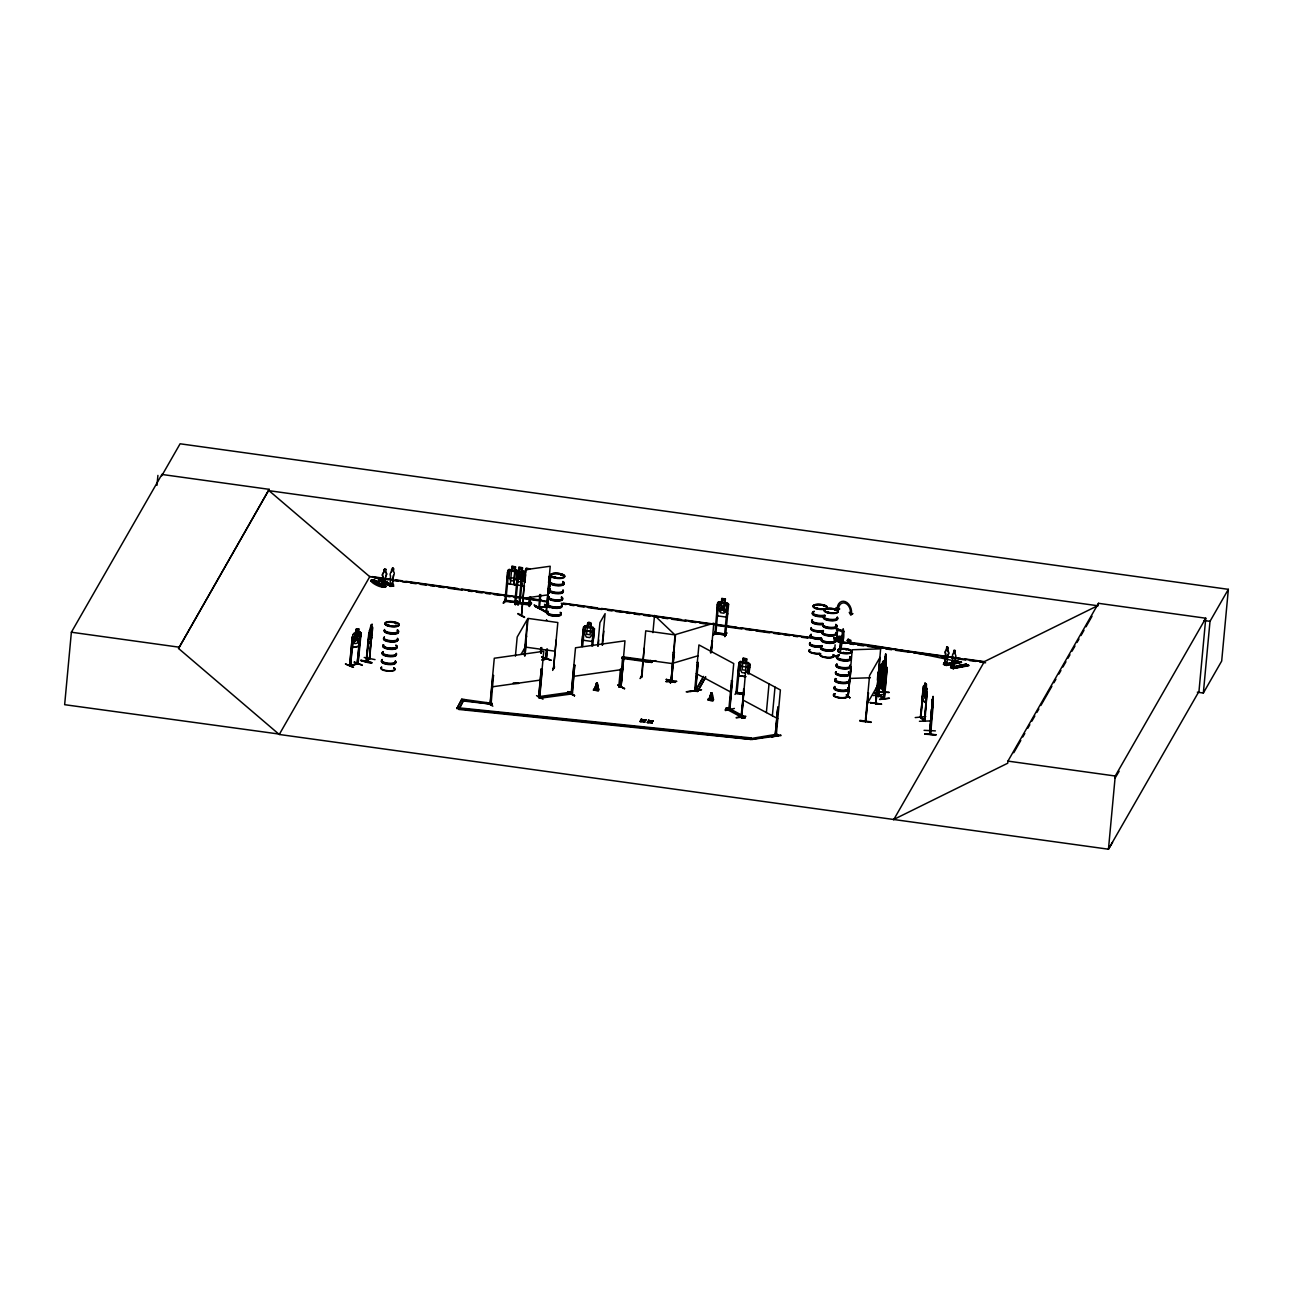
<?xml version="1.0" encoding="UTF-8"?>
<svg xmlns="http://www.w3.org/2000/svg" width="1293" height="1293" viewBox="0 0 1293 1293"><rect width="100%" height="100%" fill="white"/><g stroke="black" fill="none" stroke-linecap="round" stroke-linejoin="round"><path stroke-width="1.5" d="M933.271 697.525L930.168 734.343L933.045 696.329L932.382 700.58M946.04 662.598C945.539 661.628 937.667 667.156 957.418 661.596M944.472 664.198L944.795 662.064L946.04 662.436L944.957 662.97M948.286 648.1L947.931 651.025A2.538 1.649 78.7 0 1 947.931 654.937L948.06 654.921A2.538 1.649 78.7 0 0 948.06 651.009L947.931 651.025M950.985 667.673L950.937 666.057L953.086 665.572M597.027 689.024L597.075 682.688L594.36 689.508L598.239 689.945L597.075 682.688L596.218 687.343M885.139 666.832L884.089 670.534L884.913 675.479L883.636 671.051L882.246 673.815L881.584 673.314L883.281 670.016L882.408 665.265L883.749 669.451L885.026 666.929L885.172 658.46L885.042 663.244M870.318 702.6L881.584 704.119L870.399 702.535M933.029 703.505L932.576 699.044L932.269 699.917M877.834 691.997L889.115 692.498M889.067 692.337L877.785 691.69M596.687 690.236L597.285 682.785L598.239 689.945M711.182 700.289L711.57 692.757L709.275 699.917C718.132 704.249 707.918 681.977 712.815 699.691M885.657 656.068L885.721 656.892M931.768 707.174L931.817 711.716L932.188 709.485M383.956 569.696L383.649 572.589A2.538 1.923 -61.8 0 0 382.97 576.468L382.534 585.616L382.873 576.419A2.538 1.923 -61.8 0 1 383.649 572.589L384.36 569.162M932.334 705.525L932.576 700.741L931.849 709.307M932.415 706.043L932.156 711.021L932.301 706.56L931.881 709.243M945.733 662.776L945.118 663.745L947.64 664.844L947.753 663.6L947.462 664.521L945.054 663.277L945.555 653.902A2.538 1.649 78.7 0 1 946.266 650.298L947.139 646.839M945.167 663.244L945.684 653.87A2.538 1.649 78.7 0 1 946.379 650.266L946.67 647.163M924.754 734.182L936.067 734.893L924.737 733.858M510.331 584.113L511.883 566.286L515.551 566.803L515.212 570.358L517.636 570.698L509.086 569.631M506.904 580.04L507.68 583.741L516.343 584.937C517.943 580.88 520.998 573.914 517.604 570.666M882.537 687.44L881.955 688.393M882.974 691.739L884.089 682.478M884.299 684.417L883.604 692.094L883.669 690.688M883.782 691.012L882.165 688.054M1112.546 842.357L1108.457 849.21L279.256 734.472L178.547 648.472L269.17 489.336L161.884 474.45L71.374 632.229L64.65 704.685L279.611 734.133M156.986 485.279L157.908 475.404M161.884 474.45L161.754 475.792L180.099 443.79L1228.35 589.333L1221.691 661.03L1203.347 693.032L1197.35 692.191M178.547 648.472L269.17 489.336M350.613 665.491L353.312 636.77L352.294 636.819L349.546 665.507L357.822 663.794L360.472 635.105L356.981 663.956L357.547 663.018M352.294 636.819L349.805 665.62C350.468 661.822 350.096 667.14 357.304 663.325M352.811 634.782L352.536 647.599L358.969 646.258L361.119 633.085L360.181 632.002L353.797 633.328L352.892 634.815M350.468 665.313L353.054 636.657M358.484 632.406L358.743 628.851L355.995 629.416L355.753 632.972M356.076 629.449L353.732 641.118L354.848 643.655L357.401 643.138L359.034 640.019L359.648 633.441L358.387 632.552L358.743 628.851L355.995 629.416M353.506 667.22L345.393 663.956L353.054 667.317M354.33 662.081L361.975 664.909M357.24 664.085L359.729 635.267M350.031 665.604L358.08 663.907L361.119 633.085L360.133 632.132M360.941 660.238C369.362 664.408 380.853 663.309 360.909 660.27M382.841 585.632C384.134 590.61 363.252 579.022 374.065 579.878C379.027 581.672 366.372 581.22 375.261 580.525M368.812 633.069L366.048 661.725L369.281 658.622M369.103 632.778L366.452 661.45M366.905 661.58L366.921 660.739M371.802 627.638L372.497 626.976L369.41 630.968L366.533 661.806L369.846 658.703L372.125 624.115L370.962 625.214M376.053 580.945L372.934 581.64L376.053 580.945C381.031 582.739 368.376 582.286 377.249 581.591M372.384 626.943L369.459 658.994L371.026 637.885M369.83 658.751L369.701 657.927M371.883 637.32L371.075 641.166L372.772 627.848M377.459 582.771L378.316 582.157L375.196 582.836L378.283 582.416L377.023 582.707M378.364 580.266L381.71 579.232L382.89 580.137L378.332 580.234L390.971 586.279M379.512 582.804L376.392 583.482L379.512 582.804L378.316 582.157M379.786 580.557L382.906 579.878M381.063 579.7L381.71 579.232M381.532 586.23L381.888 584.953L381.791 585.955L385.605 586.23L383.924 584.177L385.928 585.196L384.942 586.844M375.018 659.608L364.206 657.49M383.084 585.6L382.987 586.586L385.605 586.23M383.762 584.097L383.811 586.472L383.956 584.113M384.409 585.584C384.522 584.145 383.665 583.45 384.764 586.343M384.619 585.794L384.393 584.355M382.453 585.567L384.603 585.325L385.799 575.999A2.538 1.923 -61.8 0 0 385.799 572.346L385.944 569.421M385.831 582.173L387.157 582.157L384.037 582.836M389.177 585.584L389.29 584.339L389.435 585.309L392.054 584.937L391.407 583.466L392.312 584.21M393.589 568.775L393.46 571.716A2.538 1.923 -61.8 0 1 393.525 575.417L392.248 584.695L390.098 584.937L390.518 575.773A2.538 1.923 -61.8 0 1 391.391 571.991L392.506 568.16M391.391 571.991L391.634 569.421M393.622 586.085L390.341 586.375L390.486 584.986M390.728 584.953L390.631 585.955L378.623 579.668M391.391 583.967C391.488 587.572 391.068 581.349 392.264 585.163M393.25 585.584C395.302 585.147 386.51 584.727 384.393 581.511L393.654 586.068L385.039 581.284M686.874 732.194L752.09 739.451L778.014 735.814L778.095 734.909L750.683 739.451L458.95 709.453L464.009 699.465L459.063 708.839L456.898 708.532L461.843 699.157L491.938 703.344L491.857 704.232L463.557 701.016L463.637 700.127M458.95 709.453L459.031 708.548L750.764 738.562L776.834 734.23L778.095 734.909M459.063 708.839L459.16 707.869L456.979 707.643M456.898 708.532L461.843 699.157M490.79 704.216C490.386 701.889 492.277 704.895 489.999 704.346L494.282 658.234L543.755 651.284L539.472 697.396L540.975 698.091L572.395 693.872M492.892 675.786L490.192 704.491L491.065 704.346L493.506 675.544L492.665 675.657L493.506 675.544M490.37 704.459L491.275 703.311M491.485 704.895L491.938 703.344M486.685 702.535L492.843 706.156M505.692 599.031C499.13 608.987 507.793 597.786 505.078 599.532M515.955 602.764C484.73 596.994 541.201 604.526 504.852 601.39L507.777 570.569L509.054 569.47L511.656 569.874L511.996 566.431L515.406 566.932L513.822 584.581M505.046 601.261L506.113 600.372L505.046 600.388M507.001 580.072L507.89 570.633M505.983 600.518L505.725 601.552L508.585 572.734L507.502 572.718L508.585 572.734M514.743 571.522L516.02 570.407L514.711 571.554L513.838 581.01L514.646 584.678L523.293 585.81M514.808 602.78L517.507 573.963M515.115 604.461C519.107 594.683 516.327 607.322 515.067 603.96M515.665 602.91L518.768 572.088M519.35 601.439L518.024 604.413M518.04 613.529L524.57 617.036M525.863 571.845L523.245 571.49L521.952 572.589L519.059 603.378L520.319 602.344L519.253 602.376M521.208 582.044L521.984 572.54L518.525 572.056M522.792 574.706L521.709 574.69L522.792 574.706L519.931 603.524C525.588 600.211 541.137 607.71 519.156 603.411M515.422 656.165L517.184 637.045L527.56 618.959L524.134 654.468M524.085 587.248L521.435 615.953L525.475 569.696L550.204 566.237L546.228 612.494M524.732 582.464L525.621 573.025L524.57 571.571L522.178 571.28L522.517 567.724L518.832 567.255L518.509 570.795L516.004 570.455L524.505 571.684M525.588 574.787L524.861 582.513L523.309 579.474L523.794 572.767L522.065 571.344L522.388 567.821L518.946 567.401L518.622 570.924L516.699 571.813L516.182 578.488L514.097 581.058L510.67 580.573L509.103 577.502L509.701 570.908L511.656 569.987M526.623 570.294L526.736 569.114L528.934 569.421M528.982 604.768L529.71 597.075L529.063 604.607M524.538 655.68L526.429 635.833L525.103 655.632M524.602 655.567L528.045 618.393L557.833 622.531L553.42 668.772M529.209 606.53L531.148 602.522M525.039 655.745L526.364 635.946M530.776 597.107L530.114 604.882M535.27 605.641C559.012 619.412 517.96 596.073 541.767 609.132M538.518 607.872L539.229 606.724L538.357 607.92L547.86 606.74M538.454 606.87L538.858 608.049L539.698 594.521M540.765 594.521L539.488 607.969L539.714 606.853M546.212 612.462L542.882 610.054L547.812 612.72M549.38 607.548L544.547 604.332L549.493 606.999M542.979 699.19L536.53 695.618M540.474 651.446L540.83 647.631M540.797 651.543L541.153 647.728M540.91 653.143L541.266 649.328M541.234 653.256L541.767 647.518M548.555 582.804L549.169 576.225M546.179 612.51L549.363 578.068L550.43 578.068L549.363 578.068M538.696 697.493L539.698 697.525L542.365 668.837L541.298 668.837L538.761 697.654L539.795 697.525M547.052 606.886L546.987 605.851M547.586 605.577L546.987 606.886M547.731 606.805L548.248 598.982M548.782 593.245L550.204 577.955M548.474 599.112L547.375 606.611M549.008 593.374L550.721 575.902L549.848 574.852M540.975 698.091L539.133 696.62M545.614 658.945L546.503 649.377M546.196 658.008L545.856 659.058L546.81 649.474M542.026 660.173L546.228 658.735L547.117 649.167M542.349 660.27L546.567 658.88L547.424 649.264M541.912 657.297L550.996 660.206L541.961 656.699M552.628 670.404L554.6 666.929M553.566 668.643L556.216 639.954M568.015 691.61L574.464 695.618M539.86 696.507L570.003 692.288L572.395 693.888L574.722 665.071L572.056 693.759M571.134 693.888L575.514 647.777L624.972 640.827L620.899 687.116C617.181 686.502 624.341 685.145 618.83 685.953L618.749 686.842L621.028 687.068L623.743 657.781L620.979 687.084M567.449 692.288L574.545 695.699L567.983 691.61M581.624 646.452L583.288 629.125M581.688 646.338L583.482 627.105L584.775 626.006C589.85 628.786 585.066 619.121 591.273 623.323L590.804 626.96L592.501 628.43L591.903 635.008L589.802 637.578L586.375 637.11L584.808 634.023L585.422 627.444L587.361 626.523L587.717 622.951M582.626 646.581L584.291 629.255L583.224 629.238M590.788 626.992L591.111 623.468L587.685 622.984M591.741 645.902L593.228 630.483L594.166 630.742M592.744 646.031L594.36 628.64L590.933 626.863M593.503 690.106L594.182 688.49L599.176 689.121L598.481 690.737L593.342 690.026L598.271 690.672M597.754 646.015L599.92 622.676L605.108 613.625L602.118 645.029M598.142 646.08L598.772 640.003M602.506 645.078L603.879 631.113M622.515 658.379L623.582 658.379L622.515 658.379L619.994 687.197L621.012 686.033M620.931 687.068L620.785 685.888M624.293 688.619L618.135 685.145M641.926 676.126L641.344 677.079M641.958 677.144L644.124 648.278M650.395 660.917L655.745 660.707L645.126 661.079M640.083 721.559L642.524 720.314L640.083 721.559L644.722 722.205L643.445 720.443L645.805 719.813L643.445 720.443M640.924 721.672L642.863 720.557L644.787 721.607M642.459 720.912L641.215 719.167L643.057 720.799L645.757 720.411M643.057 720.799L642.12 719.296M652.917 632.633L654.517 615.436L675.318 635.235M644.9 720.282L645.805 719.813M651.058 661.854L650.234 660.497M651.624 662.452L652.092 660.901L651.624 662.452L621.836 658.315M647.324 722.561L649.765 721.332L647.324 722.561L651.979 723.207L650.702 721.446L653.062 720.815L650.702 721.446M648.181 722.674L650.104 721.575L652.028 722.609M649.716 721.93L648.472 720.185L650.314 721.801L652.997 721.413M650.314 721.801L649.361 720.298M652.141 721.3L653.062 720.815M665.96 681.556L676.805 681.363L666.008 681.54M670.388 682.769L672.295 678.857L670.631 682.866M641.441 677.096L645.74 630.839L675.528 634.976L671.083 681.379L673.346 652.318M674.073 651.947L671.455 681.363L674.38 652.06L673.427 652.141L674.38 652.06M675.253 681.831L666.073 679.488L674.865 682.445M698.22 662.614L697.315 662.339L698.22 662.614L695.634 691.335L695.004 689.896L695.763 690.268M697.638 662.291L695.311 691.367L697.913 662.663M695.456 691.189L697.622 691.48L705.687 676.675M690.09 691.448C725.502 686.47 664.683 694.341 695.02 690.979M710.455 652.658L712.201 640.617L711.409 652.561M710.762 652.771L712.508 640.73M711.102 652.464L713.817 623.194L675.043 634.718L671.148 680.991M713.655 635.154L715.029 631.614M708.661 698.543C704.475 702.034 716.5 695.682 712.976 700.806M714.69 632.471L714.69 633.57L725.809 634.928M714.657 633.408L715.966 632.503L714.916 632.519M715.676 633.683L715.999 632.519M715.837 633.683L718.439 604.882L717.373 604.849L718.439 604.882M721.494 602.134L721.736 598.449L725.405 598.95L724.92 602.619L726.65 604.041L726.036 610.635L723.935 613.205L720.524 612.72L718.956 609.649L719.554 603.055L721.494 602.134L718.892 601.665L717.615 602.764L714.916 633.392M712.75 700.838L707.998 700.079M727.361 606.11L728.298 606.369L727.361 606.11L724.533 634.911L725.712 633.845L725.68 635.089L728.622 604.235L727.393 602.926L718.94 601.778M724.823 636.706L726.844 632.713L724.953 636.172M725.114 709.744L725.421 710.536L734.376 708.451M725.874 708.823L727.765 707.659L745.156 716.985L745.075 717.89L743.265 718.132L725.874 708.823L727.684 708.564L736.38 713.219M727.684 708.564L727.765 707.659M731.515 680.668L728.832 709.388L729.834 709.647L732.436 680.926L731.515 680.668L732.436 680.926M729.785 709.598L731.838 680.619M729.414 709.679L733.729 663.551L698.931 644.916L694.632 691.076L695.553 691.254M729.511 709.695L729.43 708.273M736.945 691.044L735.006 694.454M736.04 692.369L737.252 692.515L735.943 693.42L738.966 662.582L740.259 661.483L742.748 661.838L743.071 658.315L746.74 658.816L743.055 658.347M738.19 672.085L738.966 662.582M739.774 664.747L738.691 664.731L739.774 664.747L736.913 693.565L737.172 692.531M737.042 693.549L737.317 692.401L744.186 693.775M736.153 717.841L745.657 716.645M743.184 658.444L742.845 662L740.905 662.937L740.291 669.515L741.859 672.586L745.285 673.071L747.37 670.501L747.984 663.907L746.255 662.485L746.611 658.913L746.4 662.388L749.94 664.133L749.083 673.572M741.487 717.47L743.992 688.765L740.97 717.534L741.988 717.793L741.358 716.354M743.669 688.813L741.665 717.841L745.608 671.342L780.39 689.977L776.22 736.105L775.461 735.733M743.265 718.132L743.362 717.243L725.955 707.918M747.92 673.734C746.417 671.342 750.587 664.747 748.631 666.089M748 673.621L748.695 665.976M748.938 673.879L749.843 664.133M750.683 739.451L750.91 737.867L459.16 707.869M752.09 739.451L750.91 737.867M766.377 712.572L769.028 683.884M772.357 715.772L775.008 687.084M771.404 736.8L781.004 735.604M775.137 735.782L777.869 707.126L775.17 735.862L775.962 735.119M777.869 707.126L775.687 736.105M776.834 734.23L778.014 735.814M780.697 734.877L771.501 736.768M835.116 644.803L834.793 648.084A7.095 2.247 5.3 0 1 826.34 649.732A7.095 2.247 5.3 0 1 821.411 646.112M836.716 637.756L837.46 629.626M836.878 637.837L833.985 637.918L836.878 637.837L837.638 629.562M835.585 655.842L839.335 655.406M838.818 637.724C837.137 633.78 843.278 641.344 839.028 637.675M839.658 649.603L840.612 637.287L841.775 636.932M840.919 638.483C839.933 635.897 842.664 635.041 841.872 637.546M841.63 636.495L840.24 649.813L841.775 636.56M840.579 649.846L841.598 637.417M842.535 630.839C841.549 632.972 844.959 631.889 842.406 631.824M842.81 630.984L842.68 631.97L842.438 631.081M841.484 641.506C845.121 641.36 839.416 640.229 833.937 638.532M843.569 632.035C841.436 618.361 849.065 652.141 835.407 639.243M851.23 667.301L848.127 696.038L852.232 649.765L880.63 648.827L875.862 703.942L878.723 674.914M848.16 696.022L851.085 667.172M849.646 697.751L847.351 694.729M859.926 720.33L871.11 721.898M875.506 703.861L879.951 657.442L869.575 675.528L865.276 721.672L865.292 720.54M868.346 693.016L865.663 721.72L868.508 692.709M870.286 702.778L881.47 704.313M876.525 695.101L875.975 693.872M877.381 680.215L877.979 672.198M875.894 703.909L875.765 702.503M883.216 664.521L881.81 663.568L881.018 664.554L878.125 695.311L884.137 698.786L886.998 667.948L885.139 665.539M879.919 679.924L878.497 695.23L884.509 698.721L883.959 697.315M880.274 676.11L881.066 664.457M878.755 694.212L878.771 695.618L881.163 666.541M880.291 682.154L878.707 695.586M881.18 672.602L881.002 686.47L881.212 682.946L879.353 680.538L879.935 682.203M879.499 699.319L889.422 698.317M886.141 663.05L883.361 682.769L882.618 679.035L880.63 681.282L882.262 677.968L881.309 673.136L882.731 677.451L884.121 674.671L884.784 675.172L883.087 678.469L883.943 683.237L881.503 681.686L882.004 665.135L883.103 664.537C880.323 657.975 888.485 663.648 883.442 661.014M884.186 663.293L885.091 656.747L884.283 663.568M882.505 682.688L882.101 688.797L882.198 687.747M884.477 663.244L885.689 654.048L885.252 657.733M885.77 658.784L886.109 655.26L885.107 667.22M883.151 692.03L883.798 684.062M885.414 666.929L886.077 661.24L885.495 667.188M883.475 698.382L886.529 669.709M884.428 698.689L887.063 670.033L886.19 669.742M915.218 717.583L925.756 716.548M919.436 721.284L930.184 720.944M920.858 716.726L920.761 717.777L922.992 688.716L923.396 692.87M922.378 699.869L925.691 702.794L922.329 699.949L923.105 686.615L923.784 685.726L926.968 688.652M923.784 685.872L920.325 717.453L924.511 721.074L927 688.555M920.794 717.389L921.23 716.71M920.713 717.744L922.863 698.608M926.047 687.844L926.435 684.239L924.964 683.189M920.761 717.405L924.883 721.058L927.113 691.997L924.414 721.041M924.059 730.335L935.389 730.884M930.087 731.046L932.382 699.917M929.586 731.095L932.479 701.178L930.023 731.062M930.103 732.921L930.621 734.359L933.158 705.315M946.007 663.826L945.91 664.828L943.874 662.889M945.377 664.505L945.571 662.355M946.201 663.923L946.088 665.313M954.719 667.77L951.034 667.14L950.937 666.057M951.793 662.161L954.282 663.519L951.793 662.161L955.866 662.953M951.713 667.43C950.387 664.537 954.816 665.556 952.311 666.218M954.105 667.236L952.311 666.525L952.812 657.151A2.538 1.649 78.7 0 1 953.507 653.531L953.798 650.654L955.382 650.718M952.763 665.992L952.488 667.77L952.909 665.588M953.62 653.515L953.927 650.638M954.525 662.759L953.345 661.854M953.167 668.077L953.248 667.075M953.458 667.172L953.507 668.772M954.703 661.822L956.27 661.256L958.776 662.614L956.27 661.256M954.88 668.093L954.994 666.849M957.24 662.679L954.719 661.58M957.305 661.062L961.539 662.469L946.185 665.523M959.034 665.41L961.539 666.768L959.034 665.41L960.586 665.103C966.679 668.012 957.547 664.117 961.782 666.008M960.586 665.103L961.927 665.685M945.409 665.2L961.378 661.854L959.826 662.161A435.515 145.333 15.3 0 0 849.695 642.282C847.448 638.742 853.574 639.825 849.695 642.282M961.976 664.828L966.016 665.863L963.527 664.505M964.562 664.311L968.796 665.717L953.329 668.529M966.113 663.988L966.76 664.828L950.791 667.43M1205.755 618.216L1115.245 776.01L1108.457 849.21L1198.967 691.416L1205.755 618.216L1098.452 603.314L1007.942 761.108L1007.748 763.209L893.851 819.406M1098.452 603.314L1098.048 605.787L269.057 490.694L369.75 576.694L547.295 601.342M1203.347 693.032L1210.006 621.319L1228.35 589.333M618.749 686.842L620.446 668.917M932.916 699.157L932.9 697.266M843.828 653.175L842.713 653.078L843.327 652.464M843.068 653.03L844.41 653.094L843.505 652.448M843.666 652.9L842.664 652.9M845.8 649.393L846.236 649.619M843.278 653.321L844.83 653.191L844.103 652.496M946.735 664.004L948.06 654.921M953.975 667.253L955.301 658.169A2.538 1.649 78.7 0 0 955.188 654.274L955.252 650.735M859.78 721.09L871.046 722.399M595.653 690.106L596.671 682.72M710.132 700.176L711.134 692.838L709.275 699.917M945.894 662.355L945.102 662.339M360.876 660.707L371.738 662.792M383.617 584.355L384.506 585.002L383.908 584.355M392.264 583.822L391.262 583.709L392.086 584.388M392.021 584.388L391.423 583.547M391.553 583.725L391.86 583.725M932.269 699.998L932.447 699.028M932.398 700.014L932.576 699.044M388.029 625.553L388.353 624.955M395.658 623.63L395.82 623.662M395.399 623.323L396.531 623.468L395.416 623.371M555.101 577.163L553.339 576.726L555.15 577.341M561.518 575.207L561.744 574.674M561.421 574.642L560.887 575.143M561.372 575.029L561.307 575.046M816.804 607.629L817.709 608.34L815.657 607.904A7.112 2.247 5.3 0 1 817.968 604.235A7.112 2.247 5.3 0 1 827.148 607.581A7.112 2.247 5.3 0 1 815.511 607.855L816.19 608.308M815.56 608.017L816.513 608.049M816.336 608.017L816.998 607.872M824.433 605.754L824.191 606.061M827.31 612.365L827.892 612.074M828.28 612.284L827.261 611.815M827.278 612.252L828.296 611.815M834.874 609.617L835.375 610.07M841.581 640.633L842.729 640.633M842.406 640.94L842.147 640.407M371.576 635.041L369.766 639.356L371.043 625.165L369.442 630.984M538.631 696.491L539.892 696.458M925.562 702.665L926.338 699.658L925.578 702.81M517.96 614.046L524.522 617.472M594.796 689.848L596.752 682.688M655.664 661.127L645.062 661.677M849.889 697.703L847.044 695.262A7.063 2.23 5.3 0 1 840.288 697.606A7.063 2.23 5.3 0 1 834.195 693.921M384.36 584.501L384.554 584.889M392.038 584.08L393.573 584.549M640.423 678.146L642.023 675.205M642.282 675.205L640.132 678.583M880.291 671.115L881.341 667.948L885.996 670.679L886.287 674.558M884.978 680.409L885.947 677.387M886.125 677.419L885.01 680.554L880.371 677.807L880.194 673.928L880.468 677.791M360.246 642.556L358.969 646.258M594.36 689.508L596.655 682.769M708.839 699.578L711.134 692.838M666.412 679.31L675.221 682.413M548.426 588.929L549.751 585.373M548.555 589.075L549.929 585.422M873.147 695.537L883.054 694.47M736.493 717.486L745.722 716.16M843.359 631.146L843.246 632.342M541.266 609.714L534.752 606.223L541.686 609.585M516.311 584.889L517.895 581.559M727.749 613.706L726.149 617.084L717.534 615.888L716.758 612.187L717.744 602.78L718.956 601.746M518.525 574.092L517.442 574.076M503.817 603.023L505.628 599.467M514.986 601.762L515.859 601.859M515.002 604.558L516.958 600.55M517.491 601.18L515.632 604.607M519.964 601.003L517.96 604.833M518.024 604.995L519.834 601.439M530.162 603.702L520.319 602.667M531.665 603.136L529.306 606.385M881.131 674.51L883.006 665.717L884.848 666.8L884.347 683.367L883.248 683.949L882.974 687.634L880.889 686.486M553.032 668.723L553.566 667.738M670.324 682.849L672.295 678.857M279.256 734.472L369.976 576.322M509.038 569.502L507.874 570.666M523.245 571.49L525.879 571.926L523.907 572.896L523.309 579.474L521.079 581.931L517.653 581.478L516.085 578.407M526.073 568.306L529.758 568.775M521.887 585.713L521.111 582.012L521.887 585.729L524.554 586.085M521.127 654.226L524.91 647.648M594.473 628.64L593.6 638.079L592 641.473L583.385 640.277L582.61 636.56L583.515 640.116M725.405 598.95L721.833 598.611M725.05 602.522L728.606 604.267M724.613 633.845L715.902 632.94L725.858 634.023M703.505 676.384L695.537 690.284L697.703 690.591M696.442 689.444L702.438 679.019M697.622 691.48L705.606 677.58M740.226 661.531L748.792 662.679M866.908 704.216L877.284 686.114M893.641 819.778L984.361 661.612L1096.448 606.304M1013.777 752.704L1020.791 740.469M1022.795 736.962L1024.799 733.47M1027.822 728.218L1029.826 724.726M1031.83 721.219L1034.836 715.983M1036.841 712.475L1038.845 708.984M1040.865 705.477L1051.888 686.244M1053.908 682.736L1055.912 679.245M1058.919 673.992L1060.923 670.501M1062.927 666.994L1065.933 661.757M1067.953 658.25L1069.957 654.759M1071.962 651.252L1074.968 646.015M1076.972 642.508L1078.976 639.017M1080.996 635.526L1084.003 630.273M1086.007 626.766L1092.019 616.276M1115.051 778.095L1119.14 771.258M954.412 662.598L953.07 662.614M961.653 665.847L960.295 665.459M843.553 632.115L836.296 629.691M944.811 662.452L943.68 662.808M370.687 580.88L374.033 580.137L386.025 586.683L382.954 587.119L371.285 580.799M385.621 586.763L373.16 580.525L385.023 586.844M885.349 683.932L884.557 684.918L883.151 683.965M841.808 636.883L840.692 637.611L842.357 637.708L840.919 637.207M371.172 641.102C367.164 648.957 368.941 635.235 368.699 643.494M366.549 660.675L369.491 658.266L366.679 660.755M378.138 582.674L377.281 582.432M385.767 582.238L384.732 581.575M945.862 665.362L943.324 664.263L958.646 661.24M966.582 664.457L950.597 667.527L953.103 668.61M952.65 668.433L968.619 665.345L966.081 664.246L950.581 667.511M583.579 627.202L584.824 626.119L593.245 627.299M842.115 637.708L840.612 637.287M387.464 625.359L388.433 625.376M388.417 625.392L389.322 625.279L388.223 625.069M396.369 623.517L396.353 623.355M554.665 577.341L553.711 576.823M815.899 607.775L817.321 608.227M827.116 612.203L827.827 612.413M841.177 637.869L840.741 637.546M357.062 662.889L358.129 662.889M383.084 587.119L370.897 580.702L371.754 580.751M954.072 650.217L954.913 650.266M960.343 665.669L961.475 665.879M728.977 708.338L729.882 708.548M670.922 679.956L671.924 679.698L670.841 679.73M670.695 680.845L671.487 680.603M546.697 605.706L547.796 605.738M385.847 582.109L384.668 582.076M845.945 649.684L846.188 649.7M387.625 625.182L388.789 625.65L387.577 625.424M389.516 625.764L388.886 625.877M824.32 606.11L823.528 606.191M824.401 606.029L823.883 605.787M834.971 610.118L835.44 610.021M708.936 699.254L710.471 698.963M542.106 659.43L545.921 658.315M550.996 660.206L541.961 657.135M518.994 603.233L530.082 604.72M744.186 694.406L736.024 693.258L744.121 694.519M672.376 663.406L698.236 655.713M384.764 568.742L386.041 569.47M392.409 568.112L393.266 568.16M839.399 654.808L835.133 656.214L839.286 655.228M643.122 720.201L644.948 719.7M650.363 721.203L652.205 720.702M882.569 687.731L876.557 687.553L875.943 695.084M881.939 688.442L876.525 688.135M930.556 734.327L929.958 730.755M352.456 647.567L358.921 646.161M354.201 662.178L362.331 665.378M943.777 663.891L945.328 663.584M943.825 664.489L957.596 661.968M945.377 665.152L958.986 662.42M961.362 662.097L945.587 664.941M951.131 666.137L952.682 665.83L951.907 665.345M951.034 667.14L952.585 666.832M952.618 668.384L968.635 665.103M554.745 577.244L553.873 577.373M817.467 608.47L815.915 608.373M714.77 633.425L725.518 635.057M542.818 610.652L547.99 613.221M574.949 665.2L573.882 665.2L571.425 694.034L572.492 692.838L571.619 692.983M620.785 686.922L620.22 687.181M947.009 646.856L947.963 647.211M383.698 580.315L380.595 580.993L383.682 580.557M384.053 582.593L387.157 582.157M391.31 583.822L392.603 583.612L392.409 585.697L391.359 585.777M522.825 598.384L547.553 594.909M544.967 604.801L549.525 607.468M546.907 606.142L539.682 607.144M491.615 686.906L541.088 679.973M572.847 676.449L622.305 669.515M539.698 697.412L571.28 692.967L570.003 692.288M743.362 717.243L745.156 716.985M885.899 670.695L884.024 698.414M886.901 667.964L886.319 666.299M883.879 697.606L878.852 694.874M539.31 697.38L539.569 696.361M490.386 703.44L490.968 703.15M827.488 612.058L828.522 612.058M828.215 612.526L827.391 612.51M922.232 696.07L922.329 699.949M924.543 719.635L924.026 720.734L924.996 719.926L920.826 717.033L924.608 720.023M874.795 693.113L878.529 696.313M670.792 679.811L671.035 680.247M849.566 678.453L870.383 677.758M377.071 582.416L378.17 582.464M844.103 653.256L843.052 652.723M842.034 675.964L840.951 675.819M554.422 577.551L553.339 577.389M884.428 661.095L885.511 664.036M876.46 687.86L882.553 688.07L883.523 690.947M931.38 709.372L931.639 716.08L932.027 712.976M930.265 733.26L930.055 730.367M924.721 733.955L936.051 734.699M459.08 708.758L682.882 731.79M561.307 574.787L561.986 575.062M884.234 697.735L879.175 694.842M650.557 661.483L650.848 660.513M517.911 578.65L521.338 579.119M504.949 601.423L505.725 601.536M737.301 692.709L744.251 693.646M513.289 683.237L518.735 683.383L512.982 683.383M1204.009 620.495L1210.006 621.319M526.186 568.435L529.597 568.92M511.543 571.167L514.97 571.635M510.929 577.761L514.355 578.23M371.964 576.597L391.908 579.361M395.9 579.91L401.881 580.751M405.873 581.3L457.738 588.509M461.73 589.058L541.525 600.13M563.457 603.184L597.366 607.888M601.358 608.437L681.152 619.525M685.145 620.074L737.01 627.283M741.002 627.832L810.808 637.53M834.745 640.843L876.638 646.662M880.63 647.211L960.424 658.299M964.416 658.848L984.361 661.612M561.259 603.281L810.598 637.902M834.535 641.215L984.151 661.984M374.275 577.923L380.271 578.747M384.263 579.312L388.256 579.862M392.248 580.412L398.244 581.252M402.236 581.802L406.244 582.351M410.237 582.917L416.233 583.741M420.225 584.307L426.221 585.131M430.213 585.681L434.206 586.246M438.198 586.796L444.194 587.636M448.186 588.186L462.183 590.125M468.163 590.949L472.171 591.515M476.163 592.065L482.16 592.905M486.152 593.455L490.144 594.004M494.136 594.57L500.132 595.394M504.125 595.944L510.121 596.784M514.113 597.334L518.121 597.883M524.101 598.724L528.11 599.273M532.102 599.839L538.098 600.663M542.09 601.213L546.082 601.778M562.067 603.993L566.059 604.542M570.051 605.108L574.06 605.657M578.052 606.207L584.048 607.047M588.04 607.597L602.021 609.536M608.017 610.377L612.009 610.926M616.001 611.476L621.998 612.316M625.99 612.866L629.982 613.432M633.99 613.981L639.97 614.805M643.979 615.371L649.959 616.195M653.967 616.745L657.959 617.311M661.951 617.86L667.948 618.701M671.94 619.25L685.92 621.19M689.929 621.739L695.909 622.579M699.917 623.129L705.897 623.969M717.89 625.634L723.886 626.459M727.878 627.008L741.859 628.964M745.867 629.513L751.847 630.337M755.855 630.903L769.836 632.843M773.828 633.392L779.824 634.233M783.817 634.782L789.813 635.606M793.805 636.172L797.797 636.722M801.789 637.271L807.786 638.112M841.759 642.831L845.751 643.381M849.743 643.93L853.736 644.496M857.728 645.045L863.724 645.87M867.716 646.435L881.713 648.375M885.705 648.924L891.701 649.765M895.693 650.314L909.674 652.254M913.666 652.803L929.651 655.034M933.643 655.583L937.651 656.133M941.643 656.699L945.636 657.248M951.632 658.072L965.612 660.028M969.605 660.578L975.601 661.402M979.593 661.968L985.589 662.792M738.626 665.96L749.633 667.479M622.289 656.763L672.877 663.665M621.917 657.426L651.704 661.563M622.208 657.652L644.059 660.691M648.035 661.24L651.995 661.79M745.786 676.675L738.901 675.722L738.093 672.053L738.901 675.722L745.754 676.708M525.378 647.082L555.182 651.219M1007.942 761.108L1115.245 776.01M71.374 632.229L178.676 647.13M641.166 719.765L642.055 719.894M648.407 720.783L649.312 720.896M640.132 720.961L640.989 721.074M647.389 721.963L648.229 722.076M461.763 700.063L491.857 704.232M827.989 611.637L828.474 611.961M711.506 699.093L712.362 699.351M617.747 685.145L624.325 688.636M836.652 628.64L843.683 631.275L836.393 628.721M838.963 636.075L841.29 636.835M834.017 637.562L842.794 640.827M833.5 655.147L836.959 656.327M833.403 655.632L836.991 656.892A7.192 2.279 5.3 0 0 845.622 660.238A7.192 2.279 5.3 0 0 849.921 657.054M833.096 655.777L836.523 656.957M618.086 685.096L624.713 688.652M541.298 668.837L538.534 697.541M567.498 692.208L574.545 695.699M696.264 673.588L731.062 692.24M742.942 700.014L777.74 718.649M741.6 716.015L745.075 717.89M393.605 569.082L393.379 568.274M393.525 575.417L392.248 584.695M385.799 572.346L385.718 572.298A2.538 1.923 -61.8 0 1 385.799 575.999L385.88 576.048M382.486 580.783L392.668 586.198M378.59 579.927L391.197 586.392M370.962 580.315L383.536 587.054M835.585 672.295L835.537 672.247A7.112 2.247 5.3 0 0 844.2 675.366A7.112 2.247 5.3 0 0 848.45 672.215M880.08 682.09L884.638 684.773M881.066 686.389L882.925 687.488M881.729 663.713L886.271 666.412M879.838 699.497L889.196 698.188M598.32 689.622L597.221 682.736M515.067 570.472L516.796 571.894M650.654 722.044L651.979 723.207M643.397 721.041L644.722 722.205M648.472 720.185L649.765 721.332M641.215 719.167L642.524 720.314M874.553 693.048L878.723 696.846M847.287 695.181L849.873 697.735M885.834 667.382L885.139 658.913M884.428 661.24L885.382 664.036M885.689 654.048L886.077 655.341M885.576 654.048L885.947 655.325M884.962 656.747L886.044 661.256M881.971 688.426L883.2 692.046M513.984 580.977L514.743 584.565M931.881 707.772L932.075 708.887M931.267 713.17L931.768 715.934M929.667 730.351L930.168 734.295M712.718 700.014L711.764 692.903L712.12 700.224M597.172 682.882L597.641 690.171M850.277 667.043A7.079 2.23 5.3 0 1 842.034 668.772A7.079 2.23 5.3 0 1 836.83 665.184M850.018 665.976A7.192 2.279 5.3 0 1 842.988 668.465A7.192 2.279 5.3 0 1 836.781 664.699M849.275 673.136A7.112 2.247 5.3 0 1 842.325 675.592A7.112 2.247 5.3 0 1 836.183 671.875M848.418 672.037A7.063 2.23 5.3 0 1 844.2 675.156A7.063 2.23 5.3 0 1 835.747 671.875M849.889 657.474A7.192 2.279 5.3 0 1 845.59 660.642A7.192 2.279 5.3 0 1 836.959 657.313M850.002 665.119A7.095 2.247 5.3 0 1 843.068 667.56A7.095 2.247 5.3 0 1 836.943 663.859M849.76 657.943A7.095 2.247 5.3 0 1 845.525 661.079A7.095 2.247 5.3 0 1 837.007 657.781M850.051 665.572A7.192 2.279 5.3 0 1 843.02 668.045A7.192 2.279 5.3 0 1 836.813 664.295M837.557 656.375A7.192 2.279 5.3 0 1 838.559 655.955M849.873 656.618A7.079 2.23 5.3 0 1 845.638 659.737A7.079 2.23 5.3 0 1 837.137 656.456M837.686 655.939A7.079 2.23 5.3 0 1 838.688 655.535M847.772 689.007A7.079 2.23 5.3 0 1 840.854 691.432A7.079 2.23 5.3 0 1 834.745 687.747M847.917 688.539A7.192 2.279 5.3 0 1 840.886 691.012A7.192 2.279 5.3 0 1 834.68 687.262M846.333 695.036A7.112 2.247 5.3 0 1 845.105 697.961A7.112 2.247 5.3 0 1 835.537 697.024A7.112 2.247 5.3 0 1 835.1 693.953M849.162 673.798A7.063 2.23 5.3 0 1 842.26 676.223A7.063 2.23 5.3 0 1 836.183 672.538M846.349 694.777A7.112 2.247 5.3 0 1 845.121 697.687A7.112 2.247 5.3 0 1 835.553 696.765A7.112 2.247 5.3 0 1 835.116 693.694M849.242 673.394A7.112 2.247 5.3 0 1 842.309 675.835A7.112 2.247 5.3 0 1 836.167 672.134M848.661 680.619A7.192 2.279 5.3 0 1 840.692 682.995A7.192 2.279 5.3 0 1 836.426 678.922M847.917 687.666A7.095 2.247 5.3 0 1 840.983 690.123A7.095 2.247 5.3 0 1 834.858 686.405M848.935 681.686A7.095 2.247 5.3 0 1 840.676 683.415A7.095 2.247 5.3 0 1 835.472 679.827M847.966 688.135A7.192 2.279 5.3 0 1 840.935 690.607A7.192 2.279 5.3 0 1 834.728 686.842M848.693 680.215A7.192 2.279 5.3 0 1 841.662 682.688A7.192 2.279 5.3 0 1 835.456 678.938M849.032 680.36A7.079 2.23 5.3 0 1 840.789 682.09A7.079 2.23 5.3 0 1 835.601 678.502M397.484 639.13A7.192 2.279 5.3 0 1 390.179 641.522A7.192 2.279 5.3 0 1 384.263 637.74M397.323 639.599A7.079 2.23 5.3 0 1 390.147 641.958A7.079 2.23 5.3 0 1 384.312 638.225M395.949 645.191A7.079 2.23 5.3 0 1 391.407 648.246A7.079 2.23 5.3 0 1 383.148 644.916M397.468 638.273A7.095 2.247 5.3 0 1 390.26 640.633A7.095 2.247 5.3 0 1 384.425 636.899M397.517 638.726A7.192 2.279 5.3 0 1 390.211 641.118A7.192 2.279 5.3 0 1 384.296 637.336M397.258 631.097A7.095 2.247 5.3 0 1 392.716 634.168A7.095 2.247 5.3 0 1 384.441 630.822M397.371 629.772A7.079 2.23 5.3 0 1 392.846 632.827A7.079 2.23 5.3 0 1 384.571 629.497M397.387 630.612A7.192 2.279 5.3 0 1 392.781 633.732A7.192 2.279 5.3 0 1 384.377 630.337M397.42 630.208A7.192 2.279 5.3 0 1 392.813 633.328A7.192 2.279 5.3 0 1 384.425 629.933M395.9 645.643A7.079 2.23 5.3 0 1 390.454 648.682A7.079 2.23 5.3 0 1 383.698 644.868M395.949 645.369A7.112 2.247 5.3 0 1 391.391 648.439A7.112 2.247 5.3 0 1 383.1 645.094M395.383 661.693A7.192 2.279 5.3 0 1 388.094 664.085A7.192 2.279 5.3 0 1 382.162 660.303M395.238 662.161A7.079 2.23 5.3 0 1 388.045 664.505A7.079 2.23 5.3 0 1 382.227 660.788M393.848 667.738A7.079 2.23 5.3 0 1 388.401 670.76A7.079 2.23 5.3 0 1 381.645 666.962M396.644 646.953A7.079 2.23 5.3 0 1 389.468 649.312A7.079 2.23 5.3 0 1 383.633 645.579M393.815 668.206A7.079 2.23 5.3 0 1 388.353 671.229A7.079 2.23 5.3 0 1 381.613 667.43M396.709 646.548A7.112 2.247 5.3 0 1 389.5 648.908A7.112 2.247 5.3 0 1 383.649 645.175M396.482 654.387A7.192 2.279 5.3 0 1 387.884 656.052A7.192 2.279 5.3 0 1 382.906 652.383M395.367 660.836A7.095 2.247 5.3 0 1 388.175 663.18A7.095 2.247 5.3 0 1 382.34 659.446M396.337 654.84A7.095 2.247 5.3 0 1 387.868 656.488A7.095 2.247 5.3 0 1 382.938 652.868M395.416 661.289A7.192 2.279 5.3 0 1 388.126 663.681A7.192 2.279 5.3 0 1 382.195 659.883M396.159 653.369A7.192 2.279 5.3 0 1 388.854 655.761A7.192 2.279 5.3 0 1 382.938 651.979M396.45 653.515A7.079 2.23 5.3 0 1 387.997 655.147A7.079 2.23 5.3 0 1 383.084 651.543M563.005 590.804A7.192 2.279 5.3 0 1 555.715 593.196A7.192 2.279 5.3 0 1 549.784 589.398M562.859 591.257A7.079 2.23 5.3 0 1 555.683 593.616A7.079 2.23 5.3 0 1 549.848 589.883M561.485 596.849A7.079 2.23 5.3 0 1 556.944 599.904A7.079 2.23 5.3 0 1 548.668 596.574M563.005 589.931A7.095 2.247 5.3 0 1 555.796 592.291A7.095 2.247 5.3 0 1 549.961 588.557M563.053 590.384A7.192 2.279 5.3 0 1 555.748 592.776A7.192 2.279 5.3 0 1 549.832 588.994M562.794 582.755A7.095 2.247 5.3 0 1 558.253 585.826A7.095 2.247 5.3 0 1 549.961 582.48M562.908 581.43A7.079 2.23 5.3 0 1 558.366 584.484A7.079 2.23 5.3 0 1 550.107 581.155M562.924 582.286A7.192 2.279 5.3 0 1 558.317 585.39A7.192 2.279 5.3 0 1 549.913 581.995M562.956 581.866A7.192 2.279 5.3 0 1 558.35 584.986A7.192 2.279 5.3 0 1 549.945 581.591M561.437 597.318A7.079 2.23 5.3 0 1 556.895 600.372A7.079 2.23 5.3 0 1 548.636 597.043M560.92 613.351A7.192 2.279 5.3 0 1 553.614 615.743A7.192 2.279 5.3 0 1 547.699 611.961M560.774 613.819A7.079 2.23 5.3 0 1 553.582 616.163A7.079 2.23 5.3 0 1 547.763 612.446M562.18 598.611A7.079 2.23 5.3 0 1 554.988 600.97A7.079 2.23 5.3 0 1 549.169 597.237M561.421 597.625A7.112 2.247 5.3 0 1 555.958 600.663A7.112 2.247 5.3 0 1 549.186 596.849M561.647 605.447A7.192 2.279 5.3 0 1 554.358 607.823A7.192 2.279 5.3 0 1 548.426 604.041M560.903 612.494A7.095 2.247 5.3 0 1 553.711 614.854A7.095 2.247 5.3 0 1 547.86 611.104M561.518 605.9A7.095 2.247 5.3 0 1 554.325 608.26A7.095 2.247 5.3 0 1 548.474 604.526M560.128 612.349A7.192 2.279 5.3 0 1 554.6 615.42A7.192 2.279 5.3 0 1 547.731 611.557M561.695 605.027A7.192 2.279 5.3 0 1 554.39 607.419A7.192 2.279 5.3 0 1 548.474 603.637M561.631 604.574A7.079 2.23 5.3 0 1 554.438 606.934A7.079 2.23 5.3 0 1 548.62 603.201M546.826 620.284A7.063 2.23 5.3 0 1 546.47 619.686M835.811 632.439A7.063 2.23 5.3 0 1 828.651 634.782A7.063 2.23 5.3 0 1 822.849 631.065M835.811 632.891A7.112 2.247 5.3 0 1 828.603 635.251A7.112 2.247 5.3 0 1 822.752 631.501M837.298 617.876A7.192 2.279 5.3 0 1 829.993 620.268A7.192 2.279 5.3 0 1 824.077 616.486M837.153 618.345A7.095 2.247 5.3 0 1 829.961 620.705A7.095 2.247 5.3 0 1 824.11 616.971M837.331 617.472A7.192 2.279 5.3 0 1 830.025 619.864A7.192 2.279 5.3 0 1 824.11 616.082M837.266 617.02A7.079 2.23 5.3 0 1 830.09 619.363A7.079 2.23 5.3 0 1 824.255 615.646M835.601 625.667A7.079 2.23 5.3 0 1 831.06 628.721A7.079 2.23 5.3 0 1 822.801 625.392M835.731 625.182A7.192 2.279 5.3 0 1 831.124 628.301A7.192 2.279 5.3 0 1 822.736 624.907M835.779 624.778A7.192 2.279 5.3 0 1 831.173 627.897A7.192 2.279 5.3 0 1 822.768 624.503M835.731 624.325A7.095 2.247 5.3 0 1 831.189 627.412A7.095 2.247 5.3 0 1 822.898 624.05M834.47 648.343A7.192 2.279 5.3 0 1 827.164 650.735A7.192 2.279 5.3 0 1 821.249 646.953M835.795 633.214A7.112 2.247 5.3 0 1 828.571 635.574A7.112 2.247 5.3 0 1 822.72 631.841M833.5 648.213A7.079 2.23 5.3 0 1 828.053 651.236A7.079 2.23 5.3 0 1 821.297 647.437M836.054 634.216A7.063 2.23 5.3 0 1 827.633 635.833A7.063 2.23 5.3 0 1 822.736 632.245M832.934 654.565A7.112 2.247 5.3 0 1 827.472 657.604A7.112 2.247 5.3 0 1 820.683 653.789M833.71 654.985A7.063 2.23 5.3 0 1 827.488 657.41A7.063 2.23 5.3 0 1 820.166 654.129M833.726 655.438A7.112 2.247 5.3 0 1 826.518 657.798A7.112 2.247 5.3 0 1 820.667 654.064M834.373 639.825A7.192 2.279 5.3 0 1 828.845 642.912A7.192 2.279 5.3 0 1 821.976 639.033M834.502 647.938A7.192 2.279 5.3 0 1 827.213 650.331A7.192 2.279 5.3 0 1 821.281 646.548M834.26 640.31A7.095 2.247 5.3 0 1 829.702 643.381A7.095 2.247 5.3 0 1 821.427 640.019M834.357 638.984A7.079 2.23 5.3 0 1 829.831 642.039A7.079 2.23 5.3 0 1 821.556 638.71M834.421 639.421A7.192 2.279 5.3 0 1 829.815 642.54A7.192 2.279 5.3 0 1 821.411 639.146M822.752 624.18A7.192 2.279 5.3 0 1 814.04 623.258A7.192 2.279 5.3 0 1 812.36 620.398M822.639 624.6A7.079 2.23 5.3 0 1 814.073 623.695A7.079 2.23 5.3 0 1 812.424 620.882M823.431 630.515A7.063 2.23 5.3 0 1 815.026 630.321A7.063 2.23 5.3 0 1 811.277 627.574M822.768 623.274A7.079 2.23 5.3 0 1 814.186 622.369A7.079 2.23 5.3 0 1 812.537 619.557M822.784 623.776A7.192 2.279 5.3 0 1 814.073 622.854A7.192 2.279 5.3 0 1 812.408 619.994M824.934 615.581A7.192 2.279 5.3 0 1 816.352 615.403A7.192 2.279 5.3 0 1 812.521 612.591M813.135 612.074A7.192 2.279 5.3 0 1 814.186 611.67M824.886 615.096A7.079 2.23 5.3 0 1 814.929 614.466A7.079 2.23 5.3 0 1 814.315 611.233M824.756 616.422A7.079 2.23 5.3 0 1 816.336 616.244A7.079 2.23 5.3 0 1 812.554 613.464M824.886 616.001A7.192 2.279 5.3 0 1 816.319 615.807A7.192 2.279 5.3 0 1 812.489 612.995M823.431 631.049A7.112 2.247 5.3 0 1 814.962 630.855A7.112 2.247 5.3 0 1 811.18 628.075M822.057 646.468A7.192 2.279 5.3 0 1 812.683 646.064A7.192 2.279 5.3 0 1 810.275 642.944M821.944 646.888A7.079 2.23 5.3 0 1 812.699 646.5A7.079 2.23 5.3 0 1 810.323 643.429M819.956 653.337A7.063 2.23 5.3 0 1 811.422 652.432A7.063 2.23 5.3 0 1 809.79 649.619M823.318 631.679A7.063 2.23 5.3 0 1 814.929 631.501A7.063 2.23 5.3 0 1 811.164 628.737M819.972 653.531A7.112 2.247 5.3 0 1 811.374 652.609A7.112 2.247 5.3 0 1 809.709 649.781M819.94 653.805A7.112 2.247 5.3 0 1 811.341 652.884A7.112 2.247 5.3 0 1 809.693 650.056M823.399 631.275A7.112 2.247 5.3 0 1 814.946 631.097A7.112 2.247 5.3 0 1 811.147 628.317M821.378 638.823A7.192 2.279 5.3 0 1 812.683 637.902A7.192 2.279 5.3 0 1 811.002 635.041M821.281 639.243A7.079 2.23 5.3 0 1 812.715 638.338A7.079 2.23 5.3 0 1 811.067 635.526M822.106 646.064A7.192 2.279 5.3 0 1 812.715 645.66A7.192 2.279 5.3 0 1 810.307 642.54M821.427 638.419A7.192 2.279 5.3 0 1 812.715 637.497A7.192 2.279 5.3 0 1 811.05 634.637M821.411 637.918A7.079 2.23 5.3 0 1 812.828 637.013A7.079 2.23 5.3 0 1 811.18 634.2M822.057 645.563A7.079 2.23 5.3 0 1 813.62 645.385A7.079 2.23 5.3 0 1 809.854 642.621M847.238 640.488C849.113 644.189 849.404 635.558 847.238 640.488M926.499 689.46L925.238 692.757L925.772 697.735L924.899 693.258L923.38 695.634L924.673 692.224L924.188 687.44L925.012 691.658L926.499 689.46M371.883 628.543L370.897 637.061L370.541 634.233C368.246 648.553 370.299 622.095 370.671 632.665L371.883 628.543M355.72 634.249L355.106 640.843L357.676 640.31C354.928 636.673 362.573 627.347 357.078 637.869L358.5 641.667L356.448 638.742L353.765 642.653L355.947 638.079L354.605 634.41L356.561 637.174L358.226 633.764L355.72 634.249M356.561 630.047L356.448 631.21L358.096 630.871L358.209 629.707L356.561 630.047M370.638 629.95L370.024 636.528L371.641 628.98L370.638 629.95M512.529 567.142L512.432 568.306L514.63 568.613L514.727 567.433L512.529 567.142M519.527 568.031L519.414 569.211L521.612 569.502L521.726 568.322L519.527 568.031M587.248 627.687L586.65 634.281L590.061 634.75L590.675 628.172L587.248 627.687M588.25 623.662L588.137 624.842L590.335 625.149L590.448 623.969L588.25 623.662M721.397 603.314L720.783 609.908L724.209 610.377C721.688 603.944 729.624 601.003 723.498 607.662C728.201 612.656 723.482 614.078 722.706 608.308C720.734 613.706 716.629 611.072 721.995 607.419L720.072 603.071L722.787 606.724L724.937 603.863L721.397 603.314M722.383 599.289L722.27 600.469L724.468 600.76L724.581 599.596L722.383 599.289M742.732 663.18L742.117 669.774L745.544 670.243L746.158 663.665L742.732 663.18M743.717 659.155L743.62 660.335L745.819 660.626L745.916 659.462L743.717 659.155M842.664 632.115L841.016 649.668L842.664 632.115M881.567 684.821L882.65 686.696L881.567 684.821M883.717 661.79L884.784 663.665L883.717 661.79M923.849 687.294L923.234 693.872L924.948 698.446L926.515 689.638L926.321 684.256L925.045 683.027L923.849 687.294M924.527 687.892L923.929 694.486L925.206 695.618L925.82 689.024L924.527 687.892M925.141 683.981L925.869 685.888L925.141 683.981M826.631 611.912L826.518 612.106A7.112 2.247 5.3 0 0 838.106 611.831A7.112 2.247 5.3 0 0 828.91 608.47A7.112 2.247 5.3 0 0 826.469 612.106L826.793 611.88M522.679 580.88L521.483 580.832L519.786 577.147C517.879 582.513 513.628 579.943 519.075 576.258L517.152 571.926L519.867 575.563C521.58 570.375 525.976 573.041 520.594 576.5L522.679 580.88M852.701 613.69L850.794 615.161L849.259 612.429L850.455 612.866A7.984 5.819 74.6 0 0 845.186 603.152A7.984 5.819 74.6 0 0 838.527 608.518L839.707 608.955L837.686 610.377L836.054 607.629L837.234 608.049A9.568 6.966 74.6 0 1 845.218 601.617A9.568 6.966 74.6 0 1 851.521 613.254L852.701 613.69M594.15 631.986L583.159 630.467L594.15 632.002M884.234 673.362L882.376 672.279L884.234 673.394M883.976 676.191L882.117 675.108L883.976 676.207M840.175 652.157A7.112 2.247 5.3 0 0 851.699 651.769A7.112 2.247 5.3 0 0 842.276 648.488A7.112 2.247 5.3 0 0 840.175 652.157M840.143 652.803A7.063 2.23 5.3 0 0 851.57 652.415A7.063 2.23 5.3 0 0 842.228 649.167A7.063 2.23 5.3 0 0 840.143 652.803M840.143 652.399A7.112 2.247 5.3 0 0 851.667 652.028A7.112 2.247 5.3 0 0 842.244 648.73A7.112 2.247 5.3 0 0 840.143 652.399M387.431 625.165A7.079 2.23 5.3 0 0 399.02 624.891A7.079 2.23 5.3 0 0 389.872 621.545A7.079 2.23 5.3 0 0 387.431 625.165M387.367 625.844A7.079 2.23 5.3 0 0 398.955 625.57A7.079 2.23 5.3 0 0 389.807 622.24A7.079 2.23 5.3 0 0 387.367 625.844M387.383 625.44A7.112 2.247 5.3 0 0 399.02 625.182A7.112 2.247 5.3 0 0 389.823 621.82A7.112 2.247 5.3 0 0 387.383 625.44M552.968 576.823A7.079 2.23 5.3 0 0 564.556 576.549A7.079 2.23 5.3 0 0 555.392 573.219A7.079 2.23 5.3 0 0 552.968 576.823A7.095 2.247 5.3 0 0 564.572 576.597A7.095 2.247 5.3 0 0 555.392 573.252A7.095 2.247 5.3 0 0 552.951 576.856M552.903 577.502A7.079 2.23 5.3 0 0 564.491 577.244A7.079 2.23 5.3 0 0 555.327 573.898A7.079 2.23 5.3 0 0 552.903 577.502M826.486 611.848A7.112 2.247 5.3 0 0 838.123 611.589A7.112 2.247 5.3 0 0 828.942 608.227A7.112 2.247 5.3 0 0 826.486 611.848M826.469 612.494A7.063 2.23 5.3 0 0 838.009 612.236A7.063 2.23 5.3 0 0 828.894 608.906A7.063 2.23 5.3 0 0 826.469 612.494M815.495 608.502A7.063 2.23 5.3 0 0 827.035 608.227A7.063 2.23 5.3 0 0 817.919 604.898A7.063 2.23 5.3 0 0 815.495 608.502M815.495 608.082A7.112 2.247 5.3 0 0 827.132 607.807A7.112 2.247 5.3 0 0 817.936 604.461A7.112 2.247 5.3 0 0 815.495 608.082"/></g></svg>
